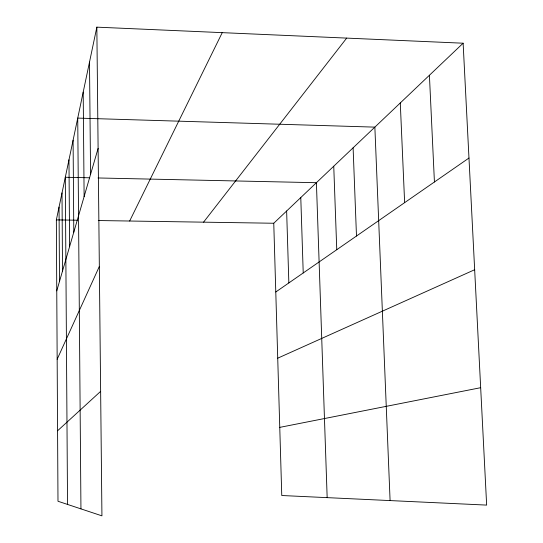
<?xml version="1.0" encoding="UTF-8"?>
<svg xmlns="http://www.w3.org/2000/svg" width="543" height="543" viewBox="0 0 543 543"><rect width="100%" height="100%" fill="white"/><g stroke="black" fill="none" stroke-linecap="round" stroke-linejoin="round"><path stroke-width="0.81" d="M96.844 27.15L101.935 515.85L57.986 501.257L56.35 219.895L96.844 27.15L463.125 43.209L486.65 505.099L281.763 495.515L273.76 223.248L463.125 43.209M56.757 290.878L98.107 148.375M57.158 359.269L99.335 266.464M129.655 221.021L222.236 32.648M203.557 222.162L346.685 38.105M57.572 430.782L100.638 391.36M275.783 291.991L468.976 158.033M277.731 358.183L474.663 269.728M279.76 427.375L480.67 387.695M56.35 219.895L77.282 220.214M98.283 220.539L273.76 223.248M89.609 177.785L65.303 177.262L67.536 504.427M97.991 177.968L316.406 182.706L327.164 497.639M429.411 75.267L434.427 181.986M400.279 102.96L404.637 202.648M390.091 500.585L374.86 127.13L77.737 118.096L80.948 508.879M353.106 147.811L356.486 236.035M333.748 166.219L336.762 249.712M300.781 197.564L303.225 272.966M286.636 211.01L288.849 282.93M89.493 62.119L90.572 174.351M83.194 92.106L84.117 196.58M73.088 140.209L73.794 232.166M68.975 159.798L69.599 246.624M62.011 192.928L62.513 271.045M59.044 207.066L59.499 281.45"/></g></svg>
